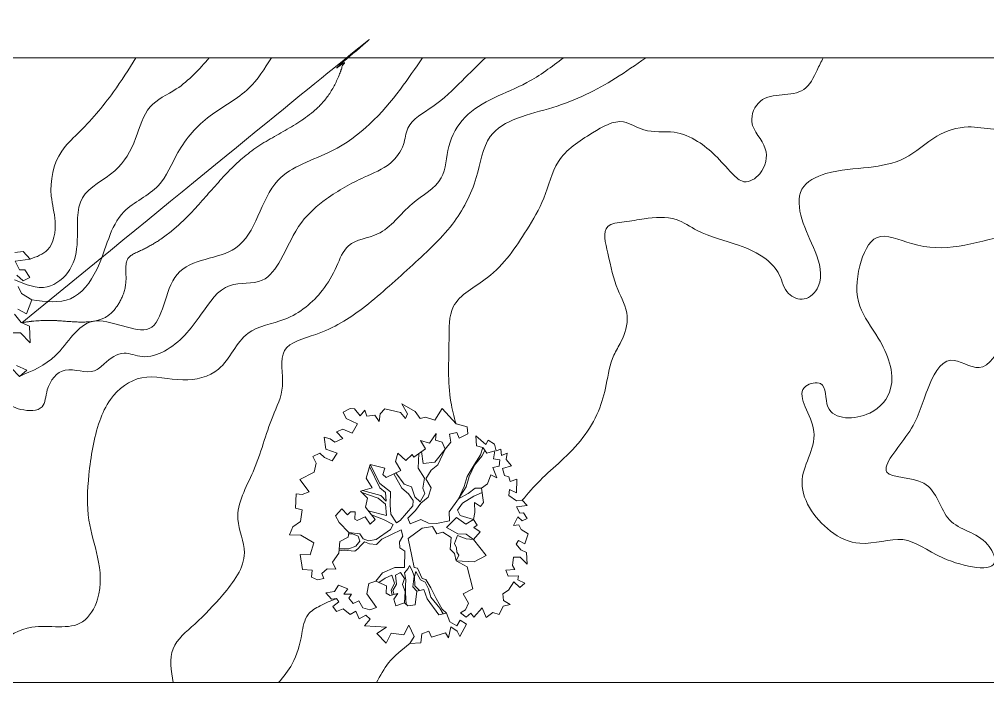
# Model space of a CAD drawing. Header units: millimetres. Extents: x 0 to 105900, y -40 to 70523.
# Drawn here: x 14388 to 43157, y 0 to 19715 of the extents above; entities that cross this region are included whole.
import ezdxf

# ---------------------------------------------------------------- set-up
doc = ezdxf.new("R2010")
doc.units = ezdxf.units.MM
doc.layers.add('ceco.net 442 Smith House site plan', color=9, linetype='Continuous', lineweight=15)

msp = doc.modelspace()

# ---------------------------------------------------------------- linework, layer by layer
at = {"layer": 'ceco.net 442 Smith House site plan'}
for p, q in [((13301.36554825306, 18571.93328368664), (53424.27994084358, 18571.93328368664)), ((24215.97500562668, 8152.165444791317), (24007.29060482979, 8036.251122295856)), ((24341.61564195156, 8140.772039860487), (24215.97500562668, 8152.165444791317)), ((24513.43591880798, 7934.685403645039), (24341.61564195156, 8140.772039860487)), ((24655.00724673271, 8096.271275132895), (24513.43591880798, 7934.685403645039)), ((24710.72901046276, 7924.958899766207), (24655.00724673271, 8096.271275132895)), ((25245.66473472118, 8138.209172427654), (25105.74046516418, 7992.060759902)), ((25712.10303533077, 8032.574481248856), (25245.66473472118, 8138.209172427654)), ((26151.38190054893, 8063.993606895208), (25750.85837316513, 8282.655097424984)), ((25750.85837316513, 8282.655097424984), (25922.20888054371, 7989.522810637951)), ((26298.44181776047, 7852.23518794775), (26151.38190054893, 8063.993606895208)), ((26952.1242223978, 8149.969989389181), (26730.60111558437, 7805.128797113895)), ((27362.87784993649, 7692.125168949366), (26952.1242223978, 8149.969989389181)), ((24007.29060482979, 8036.251122295856), (24101.51861453056, 7853.034971922636)), ((24101.51861453056, 7853.034971922636), (24436.12983882427, 7696.017777681351)), ((24951.06772887707, 7950.667071014643), (24710.72901046276, 7924.958899766207)), ((25076.97353637218, 7764.825710475445), (24951.06772887707, 7950.667071014643)), ((25105.74046516418, 7992.060759902), (25076.97353637218, 7764.825710475445)), ((25862.50156342983, 7852.18176317215), (25712.10303533077, 8032.574481248856)), ((25922.20888054371, 7989.522810637951), (25862.50156342983, 7852.18176317215)), ((26453.11455512047, 7893.628875643015), (26298.44181776047, 7852.23518794775)), ((26730.60111558437, 7805.128797113895), (26453.11455512047, 7893.628875643015)), ((24001.61102902889, 7536.998359829187), (23811.25639235973, 7451.337713479996)), ((24276.24976158142, 7417.088075011969), (24001.61102902889, 7536.998359829187)), ((24436.12983882427, 7696.017777681351), (24276.24976158142, 7417.088075011969)), ((27696.04414474964, 7606.493027180433), (27362.87784993649, 7692.125168949366)), ((27709.16656911373, 7399.210688382387), (27696.04414474964, 7606.493027180433)), ((23618.25358808041, 7246.418275564909), (23448.12239718437, 7293.762058734894)), ((23448.12239718437, 7293.762058734894), (23495.27719652653, 6940.638123571873)), ((23759.62031793594, 7146.510538816452), (23618.25358808041, 7246.418275564909)), ((24000.20566260815, 7259.532005220652), (23759.62031793594, 7146.510538816452)), ((23811.25639235973, 7451.337713479996), (24000.20566260815, 7259.532005220652)), ((26454.85927975178, 6949.602266013622), (26303.01582348347, 7201.380037486553)), ((26303.01582348347, 7201.380037486553), (26573.36180198193, 7121.444597542286)), ((26573.36180198193, 7121.444597542286), (26773.70731651783, 7404.621907353401)), ((26773.70731651783, 7404.621907353401), (26747.78821575642, 7208.797064244747)), ((26747.78821575642, 7208.797064244747), (26948.17329323292, 7143.122967004776)), ((27168.24900281429, 7384.678115904331), (27387.43361246586, 7436.303344428539)), ((27209.93375897408, 7143.137219250202), (27168.24900281429, 7384.678115904331)), ((27387.43361246586, 7436.303344428539), (27458.81595909595, 7263.076009571552)), ((27458.81595909595, 7263.076009571552), (27709.16656911373, 7399.210688382387)), ((27949.52630198002, 7337.828702628613), (28251.2799705267, 7080.37381747365)), ((27969.54268419743, 7034.668429911137), (27949.52630198002, 7337.828702628613)), ((28251.2799705267, 7080.37381747365), (28318.61865592003, 7209.105719655752)), ((28318.61865592003, 7209.105719655752), (28505.89985394478, 7088.952708393335)), ((23495.27719652653, 6940.638123571873), (23825.81880843639, 6823.328130781651)), ((26107.22823536396, 6703.779923975468), (26454.85927975178, 6949.602266013622)), ((27041.20053124428, 6943.93406945467), (26728.09264695644, 6552.225625455379)), ((26823.9911955595, 6472.027875036001), (27041.20053124428, 6943.93406945467)), ((26948.17329323292, 7143.122967004776), (27041.20053124428, 6943.93406945467)), ((27041.20053124428, 6943.93406945467), (27209.93375897408, 7143.137219250202)), ((28155.37895405293, 6985.900472104549), (27969.54268419743, 7034.668429911137)), ((28088.28442704678, 6769.810767173767), (28155.37895405293, 6985.900472104549)), ((28215.7616161108, 6904.727376848459), (28132.55183780193, 6734.128034681082)), ((28275.56809389591, 6824.328852713108), (28155.37895405293, 6985.900472104549)), ((28505.89985394478, 7088.952708393335), (28558.99693477154, 6885.96248203516)), ((28558.99693477154, 6885.96248203516), (28690.33322525024, 6937.389491826296)), ((28690.33322525024, 6937.389491826296), (28713.44406068325, 6752.952719569206)), ((23317.7353143692, 6821.652309417725), (23110.47482717037, 6721.443090677261)), ((23110.47482717037, 6721.443090677261), (23203.54656243324, 6522.744976788759)), ((23456.74500048161, 6690.289861917496), (23317.7353143692, 6821.652309417725)), ((23685.42476856709, 6590.13406676054), (23456.74500048161, 6690.289861917496)), ((23825.81880843639, 6823.328130781651), (23685.42476856709, 6590.13406676054)), ((25563.70699989796, 6570.47934448719), (25633.64935362339, 6817.979254752398)), ((25633.64935362339, 6817.979254752398), (25868.28994905949, 6606.19591653347)), ((25868.28994905949, 6606.19591653347), (26058.66806936264, 6779.437502503395)), ((26058.66806936264, 6779.437502503395), (26107.22823536396, 6703.779923975468)), ((26254.16705739498, 6807.685619473457), (26235.97940433025, 6374.677672743797)), ((26383.26740098, 6511.993801921606), (26335.84746956825, 6865.444759070873)), ((27902.22007668018, 6469.504178017378), (28088.28442704678, 6769.810767173767)), ((28132.55183780193, 6734.128034681082), (27909.58380281925, 6460.671893715858)), ((28511.6140550375, 6890.011870235205), (28275.56809389591, 6824.328852713108)), ((28474.50577330589, 6655.368711143732), (28511.6140550375, 6890.011870235205)), ((28661.81045520306, 6622.796641618013), (28474.50577330589, 6655.368711143732)), ((28644.67899274826, 6433.844616949558), (28661.81045520306, 6622.796641618013)), ((28713.44406068325, 6752.952719569206), (28886.44656121731, 6824.600084602833)), ((28886.44656121731, 6824.600084602833), (28853.61002099514, 6637.07223546505)), ((28853.61002099514, 6637.07223546505), (29010.92598855495, 6448.382523357868)), ((23203.54656243324, 6522.744976788759), (23147.88537406921, 6258.115788221359)), ((24694.22062587738, 6078.304703205824), (24810.07991778851, 6480.230434596539)), ((24793.74944579601, 6423.578642845154), (25096.14458429813, 5787.767375528812)), ((25100.43980944157, 5922.463625222445), (24810.07991778851, 6480.230434596539)), ((24810.07991778851, 6480.230434596539), (25244.84041726589, 6377.220954924822)), ((25244.84041726589, 6377.220954924822), (25187.5111566782, 6184.244463354349)), ((25722.69103837013, 6310.136934369802), (25563.70699989796, 6570.47934448719)), ((26235.97940433025, 6374.677672743797), (26423.52577579021, 6080.076705753803)), ((26728.09264695644, 6552.225625455379), (26383.26740098, 6511.993801921606)), ((26619.33190882206, 6315.915566444397), (26823.9911955595, 6472.027875036001)), ((27689.26146662235, 6131.803449720144), (27902.22007668018, 6469.504178017378)), ((27909.58380281925, 6460.671893715858), (27752.34942555428, 6126.329886883497)), ((28458.81924045086, 6395.031636029482), (28644.67899274826, 6433.844616949558)), ((28573.33374023438, 6083.549447953701), (28458.81924045086, 6395.031636029482)), ((29010.92598855495, 6448.382523357868), (28742.26909708977, 6369.575109153986)), ((28742.26909708977, 6369.575109153986), (28802.23911893368, 6157.797104090452)), ((23147.88537406921, 6258.115788221359), (22722.88520526886, 6034.896287441254)), ((24874.35877394676, 5792.045234709978), (24694.22062587738, 6078.304703205824)), ((25187.5111566782, 6184.244463354349), (25290.55028855801, 6095.482073158026)), ((25290.55028855801, 6095.482073158026), (25722.69103837013, 6310.136934369802)), ((25516.45072257519, 6207.69233328104), (25754.13829123974, 5783.766080021858)), ((25820.05306315422, 5896.792878508568), (25577.05249011517, 6237.79471129179)), ((26423.52577579021, 6080.076705753803), (26372.15734136105, 5775.472670167685)), ((26469.21710002422, 6060.099074840546), (26619.33190882206, 6315.915566444397)), ((26619.63664293289, 5792.616201758385), (26469.21710002422, 6060.099074840546)), ((27606.48287451267, 5830.047765552998), (27689.26146662235, 6131.803449720144)), ((27752.34942555428, 6126.329886883497), (27660.73869657516, 5817.210599571466)), ((28295.86572563648, 5910.288274675608), (28391.50156962872, 6179.209576785564)), ((28391.50156962872, 6179.209576785564), (28573.33374023438, 6083.549447953701)), ((28802.23911893368, 6157.797104090452), (28933.59642398357, 6122.13395678997)), ((28933.59642398357, 6122.13395678997), (28968.11958312988, 5976.247855901718)), ((28968.11958312988, 5976.247855901718), (29172.75538623333, 6044.779222726822)), ((29172.75538623333, 6044.779222726822), (29159.9587097168, 5641.672040849924)), ((22722.88520526886, 6034.896287441254), (22999.18954205513, 5668.662207692862)), ((24524.10551416874, 5689.216137528419), (24874.35877394676, 5792.045234709978)), ((25096.14458429813, 5787.767375528812), (25266.56443011761, 5653.556576430798)), ((25410.75797343254, 5672.14920309186), (25100.43980944157, 5922.463625222445)), ((25754.13829123974, 5783.766080021858), (25952.85282766819, 5615.073583066463)), ((26043.01616156101, 5820.906826764345), (25820.05306315422, 5896.792878508568)), ((26134.68499815464, 5519.4134542346), (26043.01616156101, 5820.906826764345)), ((26372.15734136105, 5775.472670167685), (26437.82301926613, 5626.515077650547)), ((26530.8737398386, 5514.907120943069), (26619.63664293289, 5792.616201758385)), ((27430.65109324455, 5465.228943377733), (27606.48287451267, 5830.047765552998)), ((27660.73869657516, 5817.210599571466), (27430.65109324455, 5465.228943377733)), ((27926.79191863537, 5777.25000679493), (27722.40027320385, 5621.360838294029)), ((28117.16757023335, 5775.820498019457), (27926.79191863537, 5777.25000679493)), ((28117.16757023335, 5775.820498019457), (28295.86572563648, 5910.288274675608)), ((28181.69552052021, 5349.619689106941), (28117.16757023335, 5775.820498019457)), ((22612.96572804451, 5608.433167815208), (22590.40378415585, 5182.212773650885)), ((22785.98924314976, 5592.990375757217), (22612.96572804451, 5608.433167815208)), ((22999.18954205513, 5668.662207692862), (22785.98924314976, 5592.990375757217)), ((24727.33594977856, 5480.28115093708), (24524.10551416874, 5689.216137528419)), ((24564.05605995655, 5648.144205391407), (25044.77615201473, 5483.163339793682)), ((25123.54817509651, 5563.355757325888), (24581.69791603088, 5706.124402701855)), ((24671.67476129532, 5215.651960253716), (24727.33594977856, 5480.28115093708)), ((25044.77615201473, 5483.163339793682), (25266.3363506794, 5304.482028365135)), ((25282.28805601597, 5390.371148824692), (25123.54817509651, 5563.355757325888)), ((25266.56443011761, 5653.556576430798), (25282.28805601597, 5390.371148824692)), ((25406.7489374876, 5275.914839446545), (25410.75797343254, 5672.14920309186)), ((25952.85282766819, 5615.073583066463), (26093.2629455328, 5411.835297346115)), ((26296.27270722389, 5377.839052081108), (26134.68499815464, 5519.4134542346)), ((26437.82301926613, 5626.515077650547), (26296.27270722389, 5377.839052081108)), ((26316.49368536472, 5336.172385692596), (26530.8737398386, 5514.907120943069)), ((27722.40027320385, 5621.360838294029), (27430.65109324455, 5465.228943377733)), ((27553.68806016445, 5335.067531406879), (27889.68363714218, 5542.606847703457)), ((27889.68363714218, 5542.606847703457), (28136.14275956154, 5650.491226643324)), ((28946.71638143063, 5740.180521070957), (28931.27647387981, 5567.156740128994)), ((28931.27647387981, 5567.156740128994), (29154.26058709621, 5404.180533349514)), ((29159.9587097168, 5641.672040849924), (28946.71638143063, 5740.180521070957)), ((22590.40378415585, 5182.212773650885), (22791.72199118137, 5132.288284629583)), ((24963.19339394569, 4848.038211226463), (24671.67476129532, 5215.651960253716)), ((25266.3363506794, 5304.482028365135), (25299.43312871456, 4968.219727933407)), ((25429.61314558983, 5004.164773225784), (25406.7489374876, 5275.914839446545)), ((26079.02380859852, 5254.784264713526), (25698.51172685623, 4820.943289846182)), ((26093.2629455328, 5411.835297346115), (26079.02380859852, 5254.784264713526)), ((26153.2539832592, 5112.967136114836), (26316.49368536472, 5336.172385692596)), ((27430.65109324455, 5465.228943377733), (27157.47336614132, 5077.321828216314)), ((27407.84499180317, 5126.366350919008), (27553.68806016445, 5335.067531406879)), ((27917.10577380657, 5056.433977633715), (27912.79447162151, 5358.170076608658)), ((27912.79447162151, 5358.170076608658), (28091.51117312908, 5230.876601397991)), ((28091.51117312908, 5230.876601397991), (28181.69552052021, 5349.619689106941)), ((29154.26058709621, 5404.180533349514), (29330.35507321358, 5419.880302995443)), ((29474.81378757954, 5264.024971991777), (29161.39870154858, 5220.944796830416)), ((29161.39870154858, 5220.944796830416), (29255.89435231686, 5037.951786488295)), ((29330.35507321358, 5419.880302995443), (29474.81378757954, 5264.024971991777)), ((22791.72199118137, 5132.288284629583), (22744.86945593357, 4787.44175940752)), ((23783.34929335117, 4955.029401153326), (23968.94387435913, 5168.290339708328)), ((23884.98552644253, 4763.471752226353), (23783.34929335117, 4955.029401153326)), ((23968.94387435913, 5168.290339708328), (24135.04748141766, 4986.473446935415)), ((24135.04748141766, 4986.473446935415), (24222.3840020895, 5073.806327283382)), ((24222.3840020895, 5073.806327283382), (24365.42127203941, 5076.916991442442)), ((24365.42127203941, 5076.916991442442), (24354.00648069382, 4863.695224225521)), ((24421.11955344677, 4818.023675262928), (24661.43725669384, 4930.822001636028)), ((24661.43725669384, 4930.822001636028), (24815.90539753437, 4710.722084164619)), ((25299.43312871456, 4968.219727933407), (24754.79207873344, 5110.838527560234)), ((24851.97873425484, 4988.283235877752), (25209.51642107964, 4849.699779391289)), ((25597.16168177128, 4750.96282595396), (25429.61314558983, 5004.164773225784)), ((25934.60218703747, 4887.117090940475), (26153.2539832592, 5112.967136114836)), ((27083.03365898132, 4608.303155779839), (27372.16062378883, 4907.428295493126)), ((27157.47336614132, 5077.321828216314), (27164.90013539791, 4807.219075798988)), ((27372.16062378883, 4907.428295493126), (27655.34037029743, 4707.077533811331)), ((27480.65125191212, 4968.844119727612), (27407.84499180317, 5126.366350919008)), ((27882.84531903267, 4853.201025903225), (27480.65125191212, 4968.844119727612)), ((27882.84531903267, 4853.201025903225), (27917.10577380657, 5056.433977633715)), ((29198.54407584667, 4932.065451085567), (29071.49807298183, 4665.992499411106)), ((29330.41317975521, 4809.267642229795), (29198.54407584667, 4932.065451085567)), ((29255.89435231686, 5037.951786488295), (29367.52146232128, 5043.91080018878)), ((29367.52146232128, 5043.91080018878), (29471.73788130283, 4883.540218532085)), ((22508.5768686533, 4634.445446789265), (22415.78885066509, 4396.934351146221)), ((22744.86945593357, 4787.44175940752), (22508.5768686533, 4634.445446789265)), ((24175.32687008381, 4467.466194808483), (23884.98552644253, 4763.471752226353)), ((24354.00648069382, 4863.695224225521), (24421.11955344677, 4818.023675262928)), ((24815.90539753437, 4710.722084164619), (24963.19339394569, 4848.038211226463)), ((25209.51642107964, 4849.699779391289), (25496.96790933609, 4696.464327603579)), ((25496.96790933609, 4696.464327603579), (25412.50023126602, 4553.451496481895)), ((25698.51172685623, 4820.943289846182), (25597.16168177128, 4750.96282595396)), ((25998.84395039082, 4722.454395830631), (25934.60218703747, 4887.117090940475)), ((26312.23802280426, 4852.62472692132), (25998.84395039082, 4722.454395830631)), ((26539.76151657104, 4736.98696833849), (26312.23802280426, 4852.62472692132)), ((26665.64631164074, 4638.23576259613), (26359.37180769444, 4586.590948820114)), ((26777.25240778923, 4731.284932225943), (26539.76151657104, 4736.98696833849)), ((26788.70429229736, 4420.984194636345), (26665.64631164074, 4638.23576259613)), ((27164.90013539791, 4807.219075798988), (26777.25240778923, 4731.284932225943)), ((27415.02020013332, 4419.608110517263), (27083.03365898132, 4608.303155779839)), ((27655.34037029743, 4707.077533811331), (27882.84531903267, 4853.201025903225)), ((27994.46996128559, 4684.488943755627), (27882.84531903267, 4853.201025903225)), ((27892.85227537155, 4614.285341769457), (27994.46996128559, 4684.488943755627)), ((28078.70956099033, 4478.427227735519), (27892.85227537155, 4614.285341769457)), ((29071.49807298183, 4665.992499411106), (29224.52375423908, 4691.948730111122)), ((29224.52375423908, 4691.948730111122), (29299.02156794071, 4550.35474178195)), ((29471.73788130283, 4883.540218532085), (29330.41317975521, 4809.267642229795)), ((22415.78885066509, 4396.934351146221), (22747.77785933018, 4382.91040173173)), ((22747.77785933018, 4382.91040173173), (23139.69239187241, 4156.617662578821)), ((23905.02045452595, 4198.550225645304), (24162.24400758743, 4325.897125601768)), ((24162.24400758743, 4325.897125601768), (24175.32687008381, 4467.466194808483)), ((24170.97348797321, 4420.358430087566), (24282.41460049152, 4426.086759150028)), ((24504.20041191578, 4421.808898866177), (24175.32687008381, 4467.466194808483)), ((24282.41460049152, 4426.086759150028), (24458.5301002264, 4354.696372807026)), ((24458.5301002264, 4354.696372807026), (24508.49069941044, 4207.162957042456)), ((24601.54388856888, 4270.226094990969), (24504.20041191578, 4421.808898866177)), ((25412.50023126602, 4553.451496481895), (24989.43577480316, 4258.802437841892)), ((25156.4749802351, 4267.406250089407), (25728.78416025639, 4540.851722836494)), ((25783.03751337528, 4353.343460083008), (25680.01692759991, 4180.344598442316)), ((25728.78416025639, 4540.851722836494), (25783.03751337528, 4353.343460083008)), ((26359.37180769444, 4586.590948820114), (25943.44793438911, 4283.377250492573)), ((26967.64660537243, 4468.094171702862), (26788.70429229736, 4420.984194636345)), ((27214.90029489994, 4310.834251046181), (26967.64660537243, 4468.094171702862)), ((27317.96044170856, 4134.981705784798), (27410.74845862389, 4372.492800533772)), ((27410.74845862389, 4372.492800533772), (27664.18858635426, 4278.008788108826)), ((27668.21616911888, 4412.48189881444), (27415.02020013332, 4419.608110517263)), ((27884.55048322678, 4258.02582526207), (27668.21616911888, 4412.48189881444)), ((27884.55048322678, 4258.02582526207), (28078.70956099033, 4478.427227735519)), ((29299.02156794071, 4550.35474178195), (29509.37157189846, 4419.945270448923)), ((29509.37157189846, 4419.945270448923), (29403.25653374195, 4128.222907185555)), ((23139.69239187241, 4156.617662578821), (23028.37248361111, 3802.030380040407)), ((23880.52279949188, 3843.759390324354), (23905.02045452595, 4198.550225645304)), ((24384.04836475849, 4059.858013451099), (24178.2117921114, 3975.35389727354)), ((24508.49069941044, 4207.162957042456), (24384.04836475849, 4059.858013451099)), ((24439.97225785255, 3975.368149518967), (24528.73269093037, 4078.406134665012)), ((24528.73269093037, 4078.406134665012), (24641.76270163059, 4187.160406887531)), ((24763.11058187485, 4215.741849064827), (24601.54388856888, 4270.226094990969)), ((24641.76270163059, 4187.160406887531), (24794.54175543785, 4125.803341448307)), ((24989.43577480316, 4258.802437841892), (24763.11058187485, 4215.741849064827)), ((24794.54175543785, 4125.803341448307), (24999.19857335091, 4107.244553238153)), ((24999.19857335091, 4107.244553238153), (25156.4749802351, 4267.406250089407)), ((25680.01692759991, 4180.344598442316), (25695.98717987537, 4004.472465962172)), ((25943.44793438911, 4283.377250492573), (26046.28000032902, 3758.450156211853)), ((27183.52969682217, 3964.831194579601), (27214.90029489994, 4310.834251046181)), ((27378.17708992958, 4010.516995847225), (27317.96044170856, 4134.981705784798)), ((27664.18858635426, 4278.008788108826), (27884.55048322678, 4258.02582526207)), ((28253.41475760937, 3780.228294163942), (27884.55048322678, 4258.02582526207)), ((29221.69200539589, 4224.106175005436), (29148.85979294777, 4119.376369684935)), ((29148.85979294777, 4119.376369684935), (29291.89459502697, 3947.815935909748)), ((29403.25653374195, 4128.222907185555), (29221.69200539589, 4224.106175005436)), ((23028.37248361111, 3802.030380040407), (22728.06127488613, 3813.42911913991)), ((22728.06127488613, 3813.42911913991), (22798.03825390339, 3362.735428750515)), ((23690.6564770937, 3583.38314178586), (23880.52279949188, 3843.759390324354)), ((23885.9461517334, 3922.303879231215), (24048.03177309036, 3939.408852189779)), ((24178.2117921114, 3975.35389727354), (23889.7588943243, 3977.522476404905)), ((24048.03177309036, 3939.408852189779), (24243.90095150471, 3913.977246642113)), ((24243.90095150471, 3913.977246642113), (24354.32729184628, 3903.963510870934)), ((24354.32729184628, 3903.963510870934), (24439.97225785255, 3975.368149518967)), ((25695.98717987537, 4004.472465962172), (25837.57705366611, 3904.297085553408)), ((25837.57705366611, 3904.297085553408), (25833.3213903904, 3420.749427914619)), ((26046.28000032902, 3758.450156211853), (26119.35143268108, 3426.479968309402)), ((27315.13116061687, 3841.810246527195), (27183.52969682217, 3964.831194579601)), ((27366.53668677807, 3622.891778469086), (27315.13116061687, 3841.810246527195)), ((27366.53668677807, 3622.891778469086), (27445.28769505024, 3790.174351036549)), ((27389.36380183697, 3874.664214938879), (27378.17708992958, 4010.516995847225)), ((27445.28769505024, 3790.174351036549), (27389.36380183697, 3874.664214938879)), ((27902.91487240791, 3590.085900783539), (28253.41475760937, 3780.228294163942)), ((29291.89459502697, 3947.815935909748), (29459.44559919834, 3869.285086542368)), ((29459.44559919834, 3869.285086542368), (29475.1902397871, 3519.009503901005)), ((23790.60115528107, 3375.897249102592), (23690.6564770937, 3583.38314178586)), ((25941.83303320408, 3395.075095027685), (25982.0543153286, 3486.680503666401)), ((25982.0543153286, 3486.680503666401), (26063.69271302223, 3336.5218744874)), ((27691.38264369965, 3442.761372029781), (27366.53668677807, 3622.891778469086)), ((27366.53668677807, 3622.891778469086), (27902.91487240791, 3590.085900783539)), ((29066.10221576691, 3730.530530482531), (29043.27509951591, 3478.758092999458)), ((29043.27509951591, 3478.758092999458), (29112.05624449253, 3361.433847039938)), ((29272.1829470396, 3727.67684596777), (29066.10221576691, 3730.530530482531)), ((29475.1902397871, 3519.009503901005), (29272.1829470396, 3727.67684596777)), ((22798.03825390339, 3362.735428750515), (23089.78496587276, 3344.196225732565)), ((23089.78496587276, 3344.196225732565), (23071.49723160267, 3139.762239485979)), ((23374.41210973263, 3247.1315074265), (23537.40518629551, 3383.023460775614)), ((23431.78093099594, 3091.256592154503), (23374.41210973263, 3247.1315074265)), ((23537.40518629551, 3383.023460775614), (23790.60115528107, 3375.897249102592)), ((25176.79362654686, 3266.275514930487), (24979.51908266544, 3014.240766823292)), ((25540.15076577663, 3423.583526104689), (25176.79362654686, 3266.275514930487)), ((25257.00811100006, 3100.411784112453), (25455.92724430561, 3193.212894380093)), ((25455.92724430561, 3193.212894380093), (25537.31901681423, 2955.740970999002)), ((25833.3213903904, 3420.749427914619), (25540.15076577663, 3423.583526104689)), ((25567.28671431541, 3198.948768854141), (25708.87905681133, 3273.444483220577)), ((25590.1509244442, 2927.198702454567), (25567.28671431541, 3198.948768854141)), ((25708.87905681133, 3273.444483220577), (25827.64428341389, 3096.167762190104)), ((25835.01047730446, 3262.006573736668), (25941.83303320408, 3395.075095027685)), ((25872.13483691216, 3060.217383086681), (25835.01047730446, 3262.006573736668)), ((26063.69271302223, 3336.5218744874), (26119.36997973919, 3164.718715429306)), ((26119.36997973919, 3164.718715429306), (26075.14212965965, 2851.550041019917)), ((26119.35143268108, 3426.479968309402), (26212.42563712597, 3402.452951341867)), ((26126.51056194305, 3156.154076755047), (26163.86300325394, 3303.439433962107)), ((26163.86300325394, 3303.439433962107), (26308.3427324295, 3060.493947982788)), ((26212.42563712597, 3402.452951341867), (26351.16521608829, 3096.196267724037)), ((27861.79508519173, 2784.537284433842), (27691.38264369965, 3442.761372029781)), ((29112.05624449253, 3361.433847039938), (28840.03972828388, 3338.350887954235)), ((28840.03972828388, 3338.350887954235), (28911.6897149086, 3165.34669226408)), ((28911.6897149086, 3165.34669226408), (29221.98933315277, 3176.79352197051)), ((29221.98933315277, 3176.79352197051), (29194.89294421673, 3052.576871395111)), ((23071.49723160267, 3139.762239485979), (23245.92117774487, 3052.443610280752)), ((23245.92117774487, 3052.443610280752), (23431.78093099594, 3091.256592154503)), ((23746.63600993156, 2713.609522163868), (23866.56244421005, 2901.156956493855)), ((23866.56244421005, 2901.156956493855), (24149.98881733418, 2788.119489908218)), ((24707.80976641178, 2642.529539078474), (24774.88327944279, 2945.709397941828)), ((24774.88327944279, 2945.709397941828), (24979.51908266544, 3014.240766823292)), ((24979.51908266544, 3014.240766823292), (25299.84914147854, 2874.352850914001)), ((25071.07234621048, 2974.259518921375), (25257.00811100006, 3100.411784112453)), ((25537.31901681423, 2955.740970999002), (25431.45060312748, 2751.331903070211)), ((25485.92956888676, 2738.227091401815), (25590.1509244442, 2927.198702454567)), ((25827.64428341389, 3096.167762190104), (25771.96208012104, 2918.628728657961)), ((25771.96208012104, 2918.628728657961), (25847.90482199192, 2705.649686932564)), ((25856.20414638519, 2887.238107591867), (25872.13483691216, 3060.217383086681)), ((25860.76207399368, 2672.815304875374), (25856.20414638519, 2887.238107591867)), ((26141.07791554928, 2877.486685544252), (26126.51056194305, 3156.154076755047)), ((26280.71364867687, 2738.755259692669), (26141.07791554928, 2877.486685544252)), ((26308.3427324295, 3060.493947982788), (26444.21593773365, 2984.588309884071)), ((26351.16521608829, 3096.196267724037), (26467.30822515488, 3061.912789642811)), ((26444.21593773365, 2984.588309884071), (26545.85216963291, 2793.030659973621)), ((26467.30822515488, 3061.912789642811), (26611.52031433582, 2818.744164437056)), ((29078.99409282207, 2999.502547740936), (28921.73870074749, 2752.25069591403)), ((29253.43905365467, 2825.093763530254), (29078.99409282207, 2999.502547740936)), ((29194.89294421673, 3052.576871395111), (29407.86763250828, 2953.845252037048)), ((29407.86763250828, 2953.845252037048), (29253.43905365467, 2825.093763530254)), ((23496.3088824749, 2665.055784165859), (23746.63600993156, 2713.609522163868)), ((23662.18934559822, 2483.506535023451), (23496.3088824749, 2665.055784165859)), ((24149.98881733418, 2788.119489908218), (24024.12257039547, 2625.109443634748)), ((24024.12257039547, 2625.109443634748), (24254.47287833691, 2627.972047239542)), ((24254.47287833691, 2627.972047239542), (24179.99360954762, 2507.804782837629)), ((25004.11193835735, 2234.896437555552), (24707.80976641178, 2642.529539078474)), ((25299.84914147854, 2874.352850914001), (25288.43434894085, 2661.131084829569)), ((25288.43434894085, 2661.131084829569), (25408.60247313976, 2586.649621605873)), ((25408.60247313976, 2586.649621605873), (25636.12843573093, 2645.682959884405)), ((25431.45060312748, 2751.331903070211), (25462.31623649597, 2600.586065202951)), ((25524.94140732288, 2616.834641128778), (25485.92956888676, 2738.227091401815)), ((25636.12843573093, 2645.682959884405), (25510.48533153534, 2482.405266880989)), ((25847.90482199192, 2705.649686932564), (25833.39557719231, 2373.704419285059)), ((25881.23434197903, 2325.392306298018), (25860.76207399368, 2672.815304875374)), ((26075.14212965965, 2851.550041019917), (26198.17909669876, 2721.388629049063)), ((26145.63090765476, 2313.721691101789), (26198.17909669876, 2721.388629049063)), ((26198.17909669876, 2721.388629049063), (26408.53156864643, 2765.65025562048)), ((26408.53156864643, 2765.65025562048), (26503.04823315144, 2495.567089349031)), ((26545.85216963291, 2793.030659973621), (26610.11494779587, 2541.277809858322)), ((26611.52031433582, 2818.744164437056), (26773.37319564819, 2502.72180557251)), ((27578.65489912033, 2636.036637157202), (27861.79508519173, 2784.537284433842)), ((27735.94738399982, 2359.765984237194), (27578.65489912033, 2636.036637157202)), ((28921.73870074749, 2752.25069591403), (28753.0289555788, 2640.628486931324)), ((28753.0289555788, 2640.628486931324), (28774.44823622704, 2440.263470947742)), ((23806.60603177547, 2501.831517100334), (23662.18934559822, 2483.506535023451)), ((23697.88979196548, 2266.012242674828), (23876.58794748783, 2400.480019390583)), ((23876.58794748783, 2400.480019390583), (23806.60603177547, 2501.831517100334)), ((24179.99360954762, 2507.804782837629), (24308.74724519253, 2353.373628526926)), ((24308.74724519253, 2353.373628526926), (24474.60916352272, 2433.585632175207)), ((24474.60916352272, 2433.585632175207), (24590.74970591068, 2224.631059199572)), ((25510.48533153534, 2482.405266880989), (25571.87926805019, 2286.332366466522)), ((25571.87926805019, 2286.332366466522), (25833.39557719231, 2373.704419285059)), ((25833.39557719231, 2373.704419285059), (25928.13785231113, 2278.024704277515)), ((25928.13785231113, 2278.024704277515), (26145.63090765476, 2313.721691101789)), ((26503.04823315144, 2495.567089349031), (26847.6429309845, 2012.053270071745)), ((26610.11494779587, 2541.277809858322), (26882.12652945518, 2215.018576085567)), ((26773.37319564819, 2502.72180557251), (26950.66351568699, 2185.052130818367)), ((27638.64346814156, 2162.497381210327), (27735.94738399982, 2359.765984237194)), ((28970.29393208027, 2327.250924557447), (28767.30518531799, 2274.157014816999)), ((28774.44823622704, 2440.263470947742), (28970.29393208027, 2327.250924557447)), ((23810.93834877014, 2113.005263060331), (23697.88979196548, 2266.012242674828)), ((24008.43356966972, 2190.10127055645), (23810.93834877014, 2113.005263060331)), ((24215.98024404049, 2028.772377640009), (24008.43356966972, 2190.10127055645)), ((24383.26607477665, 2124.689484059811), (24215.98024404049, 2028.772377640009)), ((24482.0099824667, 1901.230843096972), (24383.26607477665, 2124.689484059811)), ((24590.74970591068, 2224.631059199572), (24799.43163776398, 2165.874284893274)), ((24799.43163776398, 2165.874284893274), (25004.11193835735, 2234.896437555552)), ((26847.6429309845, 2012.053270071745), (27082.5326205492, 2062.254322886467)), ((26882.12652945518, 2215.018576085567), (26984.71999299526, 2041.349629312754)), ((26950.66351568699, 2185.052130818367), (27082.5326205492, 2062.254322886467)), ((27082.5326205492, 2062.254322886467), (27178.20555758476, 1807.653120219707)), ((27495.62721276283, 2072.29656201601), (27638.64346814156, 2162.497381210327)), ((27658.90647542477, 1946.650402694941), (27495.62721276283, 2072.29656201601)), ((27804.77055859566, 2068.261428177357), (27658.90647542477, 1946.650402694941)), ((27889.25678360462, 1949.513006359339), (27804.77055859566, 2068.261428177357)), ((28136.71753704548, 2228.417789936066), (27889.25678360462, 1949.513006359339)), ((28260.95280563831, 1939.558029413223), (28136.71753704548, 2228.417789936066)), ((28457.00309860706, 2088.039090335369), (28260.95280563831, 1939.558029413223)), ((28641.45995211601, 2024.056812494993), (28457.00309860706, 2088.039090335369)), ((28767.30518531799, 2274.157014816999), (28641.45995211601, 2024.056812494993)), ((24682.12988758087, 2010.004702568054), (24482.0099824667, 1901.230843096972)), ((24645.04261982441, 1688.271389573812), (24813.99899041653, 1887.206894785166)), ((24813.99899041653, 1887.206894785166), (24682.12988758087, 2010.004702568054)), ((27178.20555758476, 1807.653120219707), (27390.02397334576, 1693.439537167549)), ((27390.02397334576, 1693.439537167549), (27484.48006045818, 1859.29793509841)), ((27671.76125967503, 1739.144924789667), (27471.65990245342, 1368.609813272953)), ((27484.48006045818, 1859.29793509841), (27671.76125967503, 1739.144924789667)), ((25291.62400186062, 1645.719421774149), (24645.04261982441, 1688.271389573812)), ((25012.73207497597, 1456.753145754337), (25291.62400186062, 1645.719421774149)), ((25288.79225313663, 1177.87686675787), (25012.73207497597, 1456.753145754337)), ((25434.88194692135, 1473.891343444586), (25288.79225313663, 1177.87686675787)), ((25810.87072527409, 1423.961521446705), (25434.88194692135, 1473.891343444586)), ((25955.31336259842, 1704.538539081812), (25810.87072527409, 1423.961521446705)), ((26115.47469043732, 1372.587937355042), (25955.31336259842, 1704.538539081812)), ((26344.38006913662, 1446.83559346199), (26312.98845732212, 1187.922693014145)), ((26550.48428308964, 1531.562849760056), (26344.38006913662, 1446.83559346199)), ((26629.00721299648, 1349.770875155926), (26550.48428308964, 1531.562849760056)), ((27045.19625854492, 1478.536616832018), (26629.00721299648, 1349.770875155926)), ((27142.53973543644, 1326.953813016415), (27045.19625854492, 1478.536616832018)), ((27204.16421997547, 1654.626555383205), (27142.53973543644, 1326.953813016415)), ((27398.58600127697, 1525.908904373646), (27204.16421997547, 1654.626555383205)), ((27471.65990245342, 1368.609813272953), (27398.58600127697, 1525.908904373646)), ((25985.5598449707, 1162.194936513901), (26115.47469043732, 1372.587937355042)), ((26312.98845732212, 1187.922693014145), (25985.5598449707, 1162.194936513901))]:
    msp.add_line(p, q, dxfattribs=at)
at = {"layer": 'ceco.net 442 Smith House site plan', "ltscale": 30}
msp.add_line((0, 0), (105899.8682354689, 0), dxfattribs=at)
at = {"layer": 'ceco.net 442 Smith House site plan'}
for points in [[(14248.70524513721, 12788.66515338421), (14500.26879656315, 12811.0933957696), (14706.63838875294, 12588.44292289019), (14258.90255105495, 12526.89981552958), (14393.8963381052, 12265.48122942448), (14553.36363816261, 12273.99410605431), (14702.24423670769, 12044.89327523112), (14500.35180592537, 11938.78959470987), (14311.96737194061, 12114.21503600478)], [(14349.08119809628, 11771.19114890695), (14455.50664615631, 11568.9140227139), (14756.00665199757, 11382.61477795243), (14604.41374027729, 10965.86854481697), (14345.03584265709, 11102.84464168549)], [(14240.98982465267, 10953.23063409328), (14445.32525646687, 10708.14430007339), (14684.6838337183, 10595.95737242699), (14707.17617762089, 10095.56368297338), (14417.16575932503, 10393.65988594294), (14122.76471436024, 10397.73657810688)], [(14306.75146949291, 9429.231350898743), (14611.00102412701, 9288.18618041277), (14390.38876879215, 9104.255482584238), (14141.18168151379, 9353.41088861227)]]:
    msp.add_lwpolyline(points, dxfattribs=at)
for points, knots in [([(24051.32968771458, 18571.93328365684), (23938.8303385973, 18097.19148719311), (23362.62218940258, 16795.10844019055), (21080.77873528004, 16002.99184724689), (19679.09316086769, 14015.22735035419), (18448.86636042595, 13016.76276242733), (17481.15145599842, 12629.1961864531), (17615.28400409222, 11942.27378633618), (17435.43055176735, 11367.46457269788), (16844.94056475163, 10582.21860125661), (15649.61535108089, 10806.18216049671), (14794.75746095181, 10758.59820199013), (14466.11104130745, 10698.40204071999)], [396.3087588253612, 396.3087588253612, 396.3087588253612, 396.3087588255069, 412.4288010590553, 440.831367359217, 470.7884449897311, 490.7172761568627, 494.9954114024826, 502.1433374484811, 509.7241831016589, 515.4902591497502, 532.8216962068643, 544.1028156130894, 544.1028156130894, 544.1028156130894, 544.1028156130894]), ([(28239.58787310123, 18571.93328368664), (28004.34029722214, 18344.98359787464), (27490.22708082199, 17849.0047018528), (26779.41932833195, 17125.43733331561), (25896.68172705173, 16677.64853808284), (25831.7489169836, 15920.392485708), (25398.34110057354, 15337.2483009398), (24493.3516036272, 14982.71636784077), (23571.93852651119, 14468.65129357576), (22641.77449715137, 13657.61356788874), (22275.53438651562, 12705.18098556995), (21638.45287704468, 11773.73019504547), (20471.03036463261, 11989.60560724139), (19730.5904198885, 10810.10699185729), (19016.53309774399, 9929.977819472551), (18078.62948739529, 9600.975901126862), (17450.39470231533, 9902.797101438046), (16980.74587213993, 9556.78862991929), (16507.96108233929, 9096.83244651556), (15717.41728210449, 9510.763251543045), (15164.52464139462, 8819.218530595303), (15165.25752961636, 8063.981223732233), (14401.2900043726, 8068.061985433102), (14053.77502310276, 8267.849414736032), (13892.30035030842, 8368.570537626743)], [0, 0, 0, 0, 10.82462891887853, 23.65628963484851, 34.55915512573943, 40.06179479339468, 47.58325516780266, 57.39587227401785, 71.7448108922094, 82.90276413626785, 97.19380366821632, 106.1791582146117, 116.9121273168682, 130.3302797605786, 147.4591408589835, 155.0776103824134, 161.093344126423, 168.4779880700022, 172.4456045587312, 182.1012339726114, 190.9125374952814, 196.7213479836714, 203.7953229763245, 210.2628644139782, 210.2628644139782, 210.2628644139782, 210.2628644139782])]:
    msp.add_open_spline(points, degree=3, knots=knots, dxfattribs=at)
for points in [[(13310.66576910019, 0), (13823.97028887272, 1132.922553986311), (14754.33451259136, 1646.588569968939), (16262.16675794125, 1807.110434472561), (16711.30777597427, 2481.296668916941), (16711.30777597427, 3733.359640359879), (16454.6555160284, 4824.900747299194), (16454.6555160284, 6173.274862229824), (16775.47127759457, 7778.48198518157), (17096.28616583347, 8420.56450510025), (18026.65038955212, 9062.648671090603), (19245.74906098843, 8998.439596056938), (20304.4394146204, 9319.481679052114), (21181.4463082552, 10382.98964610696), (22272.21884977818, 10800.34451854229), (23395.07183158398, 11667.15633204579), (23812.13240921497, 12373.44792699814), (24165.02861130238, 12983.42673242092), (25031.23020684719, 13336.5725299418), (26057.83924651146, 14235.48805788159), (26924.03996837139, 15005.98708182573), (27148.61091411114, 15937.00797027349), (27629.83411991596, 16803.8197837472), (29465.08987820148, 17834.32860857248), (30555.86241960526, 18571.93328368664)], [(14243.76035583019, 11971.36880984902), (15218.83741688728, 11766.5998262167), (15885.97133111954, 12278.42889875174), (16108.3487200737, 13124.06154412031), (16264.01350390911, 14414.76123061776), (17220.23828577995, 15215.88585501909), (17842.89567387104, 16172.78526067734), (18272.43620061874, 17111.63949498534), (19050.75837254524, 17645.72257789969), (20029.22098076344, 18571.93328368664)], [(26364.30647361279, 18571.93328368664), (25710.99607300758, 17640.95080453157), (23675.68374192715, 15805.36364716291), (22067.53667628765, 14925.2883118093), (20811.17112624645, 12913.68542897701), (19077.38680672646, 12134.18933239579), (18248.18564844131, 10524.9083429575), (16565.81609499454, 10737.11999166012), (15459.05416202545, 9720.267848193645), (14390.38876855373, 9104.255482643843)], [(17849.91837525368, 18571.93328368664), (17182.78533470631, 17556.70818209648), (16115.37142145634, 16310.51487052441), (15648.37794339657, 15798.68579801917), (15337.04924952984, 14463.47809061408), (15448.23838078976, 13706.85984107852), (15225.8601180315, 12861.22884178162), (14706.63838875294, 12588.442923069)], [(21876.26044583321, 18571.93328368664), (21209.12653160095, 17668.18892326951), (20052.76218688488, 16844.81028836966), (19096.53740489483, 15754.39011198282), (18518.35566937923, 14775.23834183812), (17495.41740846634, 13996.36772787571), (16686.53132927418, 12278.42889875174), (15908.20915722847, 11410.54388892651), (14756.00665199757, 11382.61477804184)], [(32997.72442603111, 18571.93328368664), (32099.44151639938, 17964.28412884474), (30238.71219527721, 17097.47231540084), (28377.98374783993, 16230.66050195694), (27960.92404389381, 15010.70289102197), (27255.12989234924, 13630.22341558337), (25990.20239472389, 12341.90879279375), (24578.61496520042, 11121.95118185878), (23199.10972344875, 10351.45051187277), (22268.74462616444, 9869.88821041584), (22204.58199799061, 8810.452463924885), (21915.84842395782, 7911.535289943218), (21331.04845416546, 6269.587651729584), (20881.90656256676, 4857.004461824894), (21074.39619421959, 3861.776144355536), (20432.76554453373, 2609.713172912598), (19598.64526295662, 1742.901359468699), (18957.01548683643, 1004.506050020456), (18957.01548683643, 0)], [(27362.87784922123, 7692.125167608261), (27208.46592450142, 8343.165978491306), (27154.13105976582, 10191.86028712988), (27280.91270208359, 11170.58080351353), (28295.16758787632, 12040.55459582806), (29460.96134412289, 13457.99515151978), (29968.08791339397, 14400.4656625092), (30402.76857864857, 15487.93454888463), (31417.02346456051, 16339.78416147828), (32340.71965992451, 16666.02433362603), (32938.40579307079, 16430.40670591593), (33843.99007582664, 16357.90834116936), (34539.99577510357, 16086.4308116734), (35065.23425710201, 15669.56809523702), (35572.36170005798, 15125.83447501063), (35916.48367512226, 14890.21520125866), (36387.38816606998, 15125.83447501063), (36550.39363384247, 15868.93736359477), (36151.93592059612, 16666.41279119253), (36405.50007879734, 17282.64477607608), (37691.4292883873, 17627.0091278851), (38089.88700175285, 18206.9927534163), (38271.00350880623, 18571.93328368664)], [(48474.30366933346, 0), (47316.98100829124, 643.7013833522797), (47663.84514772892, 2055.277217209339), (46577.00458538532, 3929.664044290781), (46045.14612185955, 4901.56680098176), (46461.38291430473, 6012.315159976482), (45513.28765821457, 6891.656376361847), (45443.91500508785, 8742.903641402721), (45258.92068088055, 9992.49431079626), (46507.63105857372, 10131.33826714754), (47386.35366153717, 11010.67948353291), (47733.21780097485, 12121.42784255743), (47825.71496284008, 13347.87730389833), (47525.0989677906, 14620.60918137431), (46669.50174725056, 15800.77787253261), (45675.15747344494, 16471.85480031371), (44264.57728052139, 16518.13721644878), (43339.60653340816, 16448.71523830295), (42576.50560152531, 16518.13721644878), (41651.53485429287, 16240.44930374622), (40689.07883358002, 15591.77617296576), (39625.36277997494, 15314.0882602334), (38353.52789342403, 15128.96353369951), (37636.67510581017, 14666.15254047513), (37636.67510581017, 13786.81132408977), (38029.78826296329, 12814.90692141652), (38122.28455138206, 11773.58054065704), (37706.04775893688, 11403.33108758926), (37243.56282222271, 11565.31460607052), (36966.07133579254, 12120.68878552318), (36572.9590523243, 12583.49977880716), (35755.02094757557, 13000.3806013763), (34529.43420529366, 13440.05203258991), (33905.0794532299, 13764.01906940341), (32956.98419713974, 13787.16027748585), (32355.75308036804, 13694.59709125757), (31870.14363479614, 13555.75478088856), (31870.14363479614, 12768.9751047492), (32170.75875639915, 11681.36795377731), (32448.2502425909, 10894.58827763796), (32263.2559183836, 10130.94980958104), (32055.13795888424, 9737.559148520231), (31823.89461696148, 8858.217932105064), (31592.65214860439, 8071.43825596571), (31130.1672116518, 7284.658579826355), (30482.68707716465, 6590.44044393301), (29858.33232522011, 6011.92670238018), (29330.35507309437, 5419.880302160978)], [(45564.31864738464, 11187.89185589552), (45454.85745537281, 13305.6341881752), (43776.45192742348, 13305.6341881752), (40893.97328650951, 13050.04391524196), (39872.33491134644, 13232.60745534301), (39361.51572370529, 12392.81319570541), (39361.51572370529, 11187.89185589552), (39908.82255780697, 10238.5591430068), (40273.69290697575, 8741.534163802862), (39653.41252720356, 8011.278357446194), (38412.85176765919, 8193.84189748764), (38193.92938363552, 8887.584337472916), (37756.08461511135, 8814.55925065279), (37975.00699937344, 7573.124544382095), (37646.62342309952, 6039.58619877696), (38485.82618701458, 4506.049499243498), (39361.51572370529, 4140.920773029327), (40638.56325614452, 4250.459226280451), (41842.63724267483, 3702.766960024834), (43375.09393203259, 3629.741873174906), (43156.1715477705, 4104.407406628132), (42025.07198035717, 4834.663213014603), (41258.84363567829, 5930.047745585442), (40164.23171472549, 6258.663105338812), (40784.51209449768, 7390.559358328581), (41368.30482780933, 8705.020797371864), (42061.55962669849, 9581.328423440456), (42900.76239061356, 9362.25151693821), (43666.99073541164, 10129.02068975568), (44250.78346860409, 10640.1995896101), (45564.31864738464, 11187.89185589552)], [(22090.46899795532, 0), (22492.8770352602, 557.1181394457817), (22780.31159746647, 1448.79288393259), (22967.14393162727, 2024.067284375429), (23326.43647909164, 2282.939694643021), (23806.60602998734, 2501.831516802311)], [(25985.55984377861, 1162.194936513901), (25359.50545930862, 587.1561155319214), (25000.21203839779, 0)]]:
    msp.add_spline(points, degree=3, dxfattribs=at)

doc.saveas('drawing.dxf')
